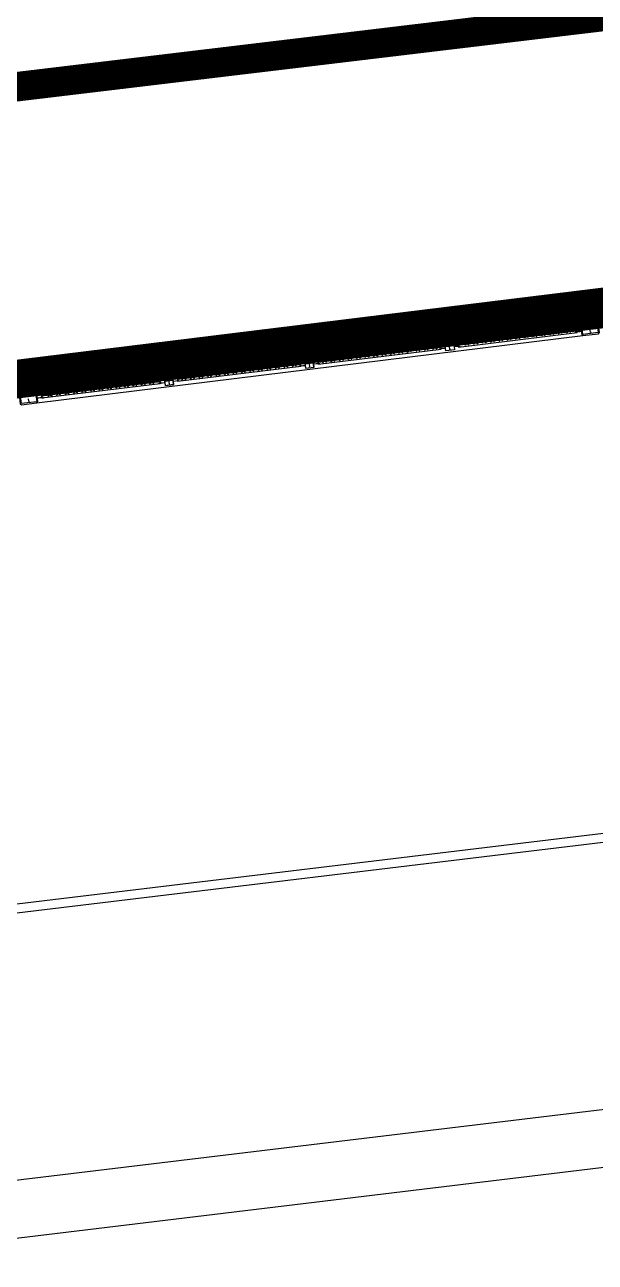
# Model space of a CAD drawing. Extents: x -15449 to 568150, y -1239737 to 53667.
# Drawn here: x 15403.57 to 15406.89, y 7574.14 to 7581.32 of the extents above; entities that cross this region are included whole.
import ezdxf

# ---------------------------------------------------------------- set-up
doc = ezdxf.new("R2010")
doc.units = 0
doc.header["$LTSCALE"] = 8
doc.linetypes.add('X-F10A-LAY-S0-00-ASITE-002$0$HIDDEN', pattern=[0.375, 0.25, -0.125])
doc.layers.get('0').update_dxf_attribs({"color": 1, "linetype": 'CONTINUOUS'})
for name, color, linetype in [('boundary line', 1, 'CONTINUOUS'), ('eric - building setback', 5, 'CONTINUOUS'), ('KEY PLANE', 8, 'CONTINUOUS')]:
    doc.layers.add(name, color=color, linetype=linetype)
doc.layers.add('Title Blocks', color=255, linetype='CONTINUOUS', lineweight=9)

# ---------------------------------------------------------------- blocks, each defined once
blk = doc.blocks.new('key plane')
at = {"linetype": 'X-F10A-LAY-S0-00-ASITE-002$0$HIDDEN', "ltscale": 5, "const_width": 500, "elevation": -113027}
blk.add_lwpolyline([(123788, -35738), (215823, -24423), (263268, -133596), (157602, -146587), (153088, -109886), (136684, -100432), (134424, -98737), (132657, -96683), (131398, -94230), (130751, -91531), (129559, -83103)], close=True, dxfattribs=at)
at = {"layer": 'boundary line', "const_width": 500, "elevation": -113027}
blk.add_lwpolyline([(123788, -35738), (215823, -24423), (263376, -133925), (157602, -146587), (153063, -109864), (138817, -101769), (134424, -98737), (132657, -96683), (131398, -94230), (130751, -91531), (129962, -85953)], close=True, dxfattribs=at)
at = {"layer": 'eric - building setback', "const_width": 500, "elevation": -113027}
blk.add_lwpolyline([(129361, -40090), (212725, -29841), (256115, -129758), (161953, -141031), (157717, -106758), (141477, -97529), (137794, -94988), (136835, -93873), (136121, -92481), (135668, -90595), (134919, -85298)], close=True, dxfattribs=at)
at = {"layer": 'KEY PLANE'}
for p, q in [((206041, -140951, -113046), (215307, -139812, -113046)), ((213217, -140169, -109518), (215227, -139922, -114781)), ((215224, -139898, -109518), (215273, -139891, -111857)), ((215224, -139901, -109518), (215299, -139891, -113027)), ((215230, -139944, -109518), (215304, -139935, -113027)), ((215230, -139947, -109518), (215280, -139941, -111857)), ((215273, -139891, -111857), (215298, -139888, -113027)), ((215280, -139941, -111857), (215304, -139938, -113027)), ((206065, -141149, -113027), (215331, -140010, -113027)), ((213214, -140145, -109518), (213140, -140154, -113027)), ((213214, -140148, -109518), (213140, -140157, -113027)), ((210835, -140462, -109518), (212919, -140206, -114781)), ((210835, -140462, -113027), (212919, -140206, -113027)), ((212916, -140181, -109518), (212991, -140172, -113027)), ((212916, -140181, -113027), (212991, -140172, -113027)), ((212917, -140184, -109518), (212991, -140175, -113027)), ((212917, -140184, -113027), (212991, -140175, -113027)), ((212922, -140228, -109518), (212996, -140219, -113027)), ((212922, -140228, -113027), (212996, -140219, -113027)), ((212922, -140231, -109518), (212997, -140222, -113027)), ((212922, -140231, -113027), (212997, -140222, -113027)), ((213143, -140179, -113027), (212994, -140197, -113027)), ((213220, -140191, -109518), (213145, -140200, -113027)), ((213220, -140194, -109518), (213146, -140203, -113027)), ((210537, -140499, -109518), (208453, -140755, -114781)), ((210537, -140499, -113027), (208453, -140755, -113027)), ((210534, -140474, -109518), (210609, -140465, -113027)), ((210534, -140474, -113027), (210609, -140465, -113027)), ((210534, -140477, -109518), (210609, -140468, -113027)), ((210534, -140477, -113027), (210609, -140468, -113027)), ((210540, -140521, -109518), (210614, -140512, -113027)), ((210540, -140521, -113027), (210614, -140512, -113027)), ((210540, -140524, -109518), (210615, -140515, -113027)), ((210540, -140524, -113027), (210615, -140515, -113027)), ((210612, -140490, -113027), (210760, -140471, -113027)), ((210832, -140438, -109518), (210757, -140447, -113027)), ((210832, -140438, -113027), (210757, -140447, -113027)), ((210832, -140441, -109518), (210758, -140450, -113027)), ((210832, -140441, -113027), (210758, -140450, -113027)), ((210838, -140484, -109518), (210763, -140493, -113027)), ((210838, -140484, -113027), (210763, -140493, -113027)), ((210838, -140487, -109518), (210764, -140496, -113027)), ((210838, -140487, -113027), (210764, -140496, -113027)), ((208155, -140792, -109518), (206145, -141039, -114781)), ((208152, -140767, -109518), (208226, -140758, -113027)), ((208152, -140770, -109518), (208227, -140761, -113027)), ((208230, -140783, -113027), (208378, -140764, -113027)), ((208450, -140730, -109518), (208375, -140740, -113027)), ((208450, -140730, -113027), (208375, -140740, -113027)), ((208450, -140733, -109518), (208376, -140743, -113027)), ((208450, -140733, -113027), (208376, -140743, -113027)), ((208456, -140777, -109518), (208381, -140786, -113027)), ((208456, -140777, -113027), (208381, -140786, -113027)), ((208456, -140780, -109518), (208381, -140789, -113027)), ((208456, -140780, -113027), (208381, -140789, -113027)), ((208158, -140814, -109518), (208232, -140804, -113027)), ((208158, -140817, -109518), (208233, -140807, -113027)), ((206143, -141017, -109518), (206068, -141026, -113027)), ((206093, -141020, -111857), (206068, -141023, -113027)), ((206148, -141061, -109518), (206073, -141070, -113027)), ((206099, -141070, -111857), (206074, -141073, -113027)), ((206142, -141014, -109518), (206093, -141020, -111857)), ((206148, -141064, -109518), (206099, -141070, -111857)), ((159220, -155242, -113027), (240302, -145483, -113027)), ((159220, -155242, -113027), (240302, -145483, -113027)), ((159252, -155389, -113027), (240320, -145632, -113027)), ((159252, -155389, -113027), (240320, -145632, -113027))]:
    blk.add_line(p, q, dxfattribs=at)
for points, elevation in [([(215223, -139887), (213213, -140134), (213221, -140205), (215231, -139957)], -114781), ([(215609, -139958), (215589, -139795), (215569, -139780), (215307, -139812), (215291, -139832), (215311, -139995), (215331, -140010), (215593, -139978)], -113027), ([(215309, -139830), (215571, -139797), (215591, -139960), (215329, -139992)], -113027), ([(213003, -140271), (212985, -140123), (213133, -140104), (213152, -140253)], -113027), ([(212915, -140171), (210831, -140427), (210839, -140497), (212924, -140241)], -114781), ([(212915, -140171), (210831, -140427), (210839, -140497), (212924, -140241)], -113027), ([(208449, -140720), (210533, -140464), (210541, -140534), (208457, -140790)], -114781), ([(208449, -140720), (210533, -140464), (210541, -140534), (208457, -140790)], -113027), ([(210770, -140546), (210751, -140397), (210602, -140415), (210621, -140564)], -113027), ([(206141, -141004), (208151, -140757), (208159, -140827), (206150, -141074)], -114781), ([(208388, -140839), (208369, -140690), (208220, -140708), (208239, -140857)], -113027), ([(206081, -141129), (206061, -140967), (206041, -140951), (205779, -140983), (205763, -141003), (205783, -141166), (205803, -141182), (206065, -141149)], -113027), ([(205781, -141001), (206043, -140969), (206063, -141132), (205801, -141164)], -113027)]:
    blk.add_lwpolyline(points, close=True, dxfattribs=dict(at, elevation=elevation))
at = {"layer": 'KEY PLANE', "ltscale": 0.1}
for points, elevation in [([(214936, -139949), (214912, -139979, -0.414214), (214909, -139979), (214909, -139979), (214939, -139939), (214979, -139970), (214978, -139971, -0.414214), (214975, -139971), (214945, -139948, 0.414214)], -113027), ([(215079, -139931), (215056, -139961, -0.414214), (215053, -139961), (215052, -139961), (215083, -139922), (215123, -139952), (215122, -139953, -0.414214), (215119, -139953), (215089, -139930, 0.414214)], -113027), ([(215228, -139952, 0.414214), (215230, -139950), (215224, -139895, 0.414214), (215221, -139893), (215193, -139896), (215194, -139898), (215221, -139895, -0.414214), (215222, -139895), (215229, -139950, -0.414214), (215228, -139951), (215201, -139954), (215201, -139956)], -114781), ([(213223, -140199, -0.414214), (213220, -140197), (213214, -140142, -0.414214), (213216, -140139), (213243, -140136), (213243, -140138), (213216, -140141, 0.414214), (213215, -140142), (213222, -140196, 0.414214), (213223, -140197), (213250, -140194), (213250, -140196)], -114781), ([(213352, -140144), (213329, -140173, -0.414214), (213326, -140174), (213325, -140173), (213356, -140134), (213396, -140165), (213395, -140165, -0.414214), (213392, -140166), (213362, -140143, 0.414214)], -113027), ([(213496, -140126), (213473, -140156, -0.414214), (213470, -140156), (213469, -140156), (213500, -140116), (213540, -140147), (213539, -140148, -0.414214), (213536, -140148), (213506, -140125, 0.414214)], -113027), ([(213640, -140108), (213617, -140138, -0.414214), (213614, -140138), (213613, -140138), (213644, -140099), (213683, -140129), (213683, -140130, -0.414214), (213680, -140130), (213650, -140107, 0.414214)], -113027), ([(213784, -140091), (213761, -140120, -0.414214), (213758, -140121), (213757, -140120), (213788, -140081), (213827, -140112), (213827, -140112, -0.414214), (213824, -140113), (213794, -140089, 0.414214)], -113027), ([(213928, -140073), (213905, -140103, -0.414214), (213902, -140103), (213901, -140103), (213932, -140063), (213971, -140094), (213971, -140094, -0.414214), (213968, -140095), (213938, -140072, 0.414214)], -113027), ([(214072, -140055), (214049, -140085, -0.414214), (214045, -140085), (214045, -140085), (214076, -140046), (214115, -140076), (214115, -140077, -0.414214), (214111, -140077), (214082, -140054, 0.414214)], -113027), ([(214216, -140038), (214193, -140067, -0.414214), (214189, -140068), (214189, -140067), (214220, -140028), (214259, -140059), (214259, -140059, -0.414214), (214255, -140060), (214226, -140036, 0.414214)], -113027), ([(214360, -140020), (214337, -140050, -0.414214), (214333, -140050), (214333, -140050), (214364, -140010), (214403, -140041), (214403, -140041, -0.414214), (214399, -140042), (214370, -140019, 0.414214)], -113027), ([(214504, -140002), (214481, -140032, -0.414214), (214477, -140032), (214477, -140032), (214508, -139992), (214547, -140023), (214547, -140024, -0.414214), (214543, -140024), (214514, -140001, 0.414214)], -113027), ([(214648, -139984), (214625, -140014, -0.414214), (214621, -140015), (214621, -140014), (214651, -139975), (214691, -140006), (214690, -140006, -0.414214), (214687, -140006), (214657, -139983, 0.414214)], -113027), ([(214792, -139967), (214768, -139996, -0.414214), (214765, -139997), (214765, -139996), (214795, -139957), (214835, -139988), (214834, -139988, -0.414214), (214831, -139989), (214801, -139966, 0.414214)], -113027), ([(211511, -140370), (211488, -140400, -0.414214), (211485, -140400), (211484, -140400), (211515, -140360), (211554, -140391), (211554, -140392, -0.414214), (211551, -140392), (211521, -140369, 0.414214)], -114781), ([(211511, -140370), (211488, -140400, -0.414214), (211485, -140400), (211484, -140400), (211515, -140360), (211554, -140391), (211554, -140392, -0.414214), (211551, -140392), (211521, -140369, 0.414214)], -113027), ([(211655, -140352), (211632, -140382, -0.414214), (211629, -140382), (211628, -140382), (211659, -140343), (211698, -140373), (211698, -140374, -0.414214), (211695, -140374), (211665, -140351, 0.414214)], -114781), ([(211655, -140352), (211632, -140382, -0.414214), (211629, -140382), (211628, -140382), (211659, -140343), (211698, -140373), (211698, -140374, -0.414214), (211695, -140374), (211665, -140351, 0.414214)], -113027), ([(211799, -140335), (211776, -140364, -0.414214), (211773, -140365), (211772, -140364), (211803, -140325), (211842, -140356), (211842, -140356, -0.414214), (211839, -140357), (211809, -140333, 0.414214)], -114781), ([(211799, -140335), (211776, -140364, -0.414214), (211773, -140365), (211772, -140364), (211803, -140325), (211842, -140356), (211842, -140356, -0.414214), (211839, -140357), (211809, -140333, 0.414214)], -113027), ([(211943, -140317), (211920, -140347, -0.414214), (211917, -140347), (211916, -140347), (211947, -140307), (211986, -140338), (211986, -140339, -0.414214), (211982, -140339), (211953, -140316, 0.414214)], -114781), ([(211943, -140317), (211920, -140347, -0.414214), (211917, -140347), (211916, -140347), (211947, -140307), (211986, -140338), (211986, -140339, -0.414214), (211982, -140339), (211953, -140316, 0.414214)], -113027), ([(212087, -140299), (212064, -140329, -0.414214), (212060, -140329), (212060, -140329), (212091, -140290), (212130, -140320), (212130, -140321, -0.414214), (212126, -140321), (212097, -140298, 0.414214)], -114781), ([(212087, -140299), (212064, -140329, -0.414214), (212060, -140329), (212060, -140329), (212091, -140290), (212130, -140320), (212130, -140321, -0.414214), (212126, -140321), (212097, -140298, 0.414214)], -113027), ([(212231, -140282), (212208, -140311, -0.414214), (212204, -140312), (212204, -140311), (212235, -140272), (212274, -140303), (212274, -140303, -0.414214), (212270, -140304), (212241, -140280, 0.414214)], -114781), ([(212231, -140282), (212208, -140311, -0.414214), (212204, -140312), (212204, -140311), (212235, -140272), (212274, -140303), (212274, -140303, -0.414214), (212270, -140304), (212241, -140280, 0.414214)], -113027), ([(212375, -140264), (212352, -140294, -0.414214), (212348, -140294), (212348, -140294), (212379, -140254), (212418, -140285), (212418, -140285, -0.414214), (212414, -140286), (212385, -140263, 0.414214)], -114781), ([(212375, -140264), (212352, -140294, -0.414214), (212348, -140294), (212348, -140294), (212379, -140254), (212418, -140285), (212418, -140285, -0.414214), (212414, -140286), (212385, -140263, 0.414214)], -113027), ([(212519, -140246), (212496, -140276, -0.414214), (212492, -140276), (212492, -140276), (212522, -140236), (212562, -140267), (212562, -140268, -0.414214), (212558, -140268), (212529, -140245, 0.414214)], -114781), ([(212519, -140246), (212496, -140276, -0.414214), (212492, -140276), (212492, -140276), (212522, -140236), (212562, -140267), (212562, -140268, -0.414214), (212558, -140268), (212529, -140245, 0.414214)], -113027), ([(212663, -140229), (212639, -140258, -0.414214), (212636, -140259), (212636, -140258), (212666, -140219), (212706, -140250), (212705, -140250, -0.414214), (212702, -140250), (212672, -140227, 0.414214)], -114781), ([(212663, -140229), (212639, -140258, -0.414214), (212636, -140259), (212636, -140258), (212666, -140219), (212706, -140250), (212705, -140250, -0.414214), (212702, -140250), (212672, -140227, 0.414214)], -113027), ([(212807, -140211), (212783, -140240, -0.414214), (212780, -140241), (212780, -140241), (212810, -140201), (212850, -140232), (212849, -140232, -0.414214), (212846, -140233), (212816, -140210, 0.414214)], -114781), ([(212920, -140236, 0.414214), (212923, -140233), (212916, -140179, 0.414214), (212913, -140177), (212886, -140180), (212886, -140182), (212913, -140178, -0.414214), (212914, -140179), (212921, -140233, -0.414214), (212920, -140235), (212893, -140238), (212893, -140240)], -114781), ([(212920, -140236, 0.414214), (212923, -140233), (212916, -140179, 0.414214), (212913, -140177), (212886, -140180), (212886, -140182), (212913, -140178, -0.414214), (212914, -140179), (212921, -140233, -0.414214), (212920, -140235), (212893, -140238), (212893, -140240)], -113027), ([(209859, -140573), (209888, -140596, 0.414214), (209892, -140596), (209892, -140596), (209853, -140565), (209822, -140604), (209822, -140605, 0.414214), (209826, -140604), (209849, -140574, -0.414214)], -114781), ([(209859, -140573), (209888, -140596, 0.414214), (209892, -140596), (209892, -140596), (209853, -140565), (209822, -140604), (209822, -140605, 0.414214), (209826, -140604), (209849, -140574, -0.414214)], -113027), ([(210003, -140556), (210032, -140579, 0.414214), (210036, -140578), (210036, -140578), (209997, -140547), (209966, -140586), (209966, -140587, 0.414214), (209970, -140586), (209993, -140557, -0.414214)], -114781), ([(210003, -140556), (210032, -140579, 0.414214), (210036, -140578), (210036, -140578), (209997, -140547), (209966, -140586), (209966, -140587, 0.414214), (209970, -140586), (209993, -140557, -0.414214)], -113027), ([(210146, -140538), (210176, -140561, 0.414214), (210179, -140561), (210180, -140560), (210140, -140529), (210110, -140569), (210110, -140569, 0.414214), (210113, -140569), (210137, -140539, -0.414214)], -114781), ([(210146, -140538), (210176, -140561, 0.414214), (210179, -140561), (210180, -140560), (210140, -140529), (210110, -140569), (210110, -140569, 0.414214), (210113, -140569), (210137, -140539, -0.414214)], -113027), ([(210290, -140520), (210320, -140543, 0.414214), (210323, -140543), (210324, -140542), (210284, -140512), (210254, -140551), (210254, -140551, 0.414214), (210257, -140551), (210281, -140521, -0.414214)], -114781), ([(210290, -140520), (210320, -140543, 0.414214), (210323, -140543), (210324, -140542), (210284, -140512), (210254, -140551), (210254, -140551, 0.414214), (210257, -140551), (210281, -140521, -0.414214)], -113027), ([(210434, -140502), (210464, -140526, 0.414214), (210467, -140525), (210468, -140525), (210428, -140494), (210397, -140533), (210398, -140534, 0.414214), (210401, -140533), (210424, -140504, -0.414214)], -114781), ([(210434, -140502), (210464, -140526, 0.414214), (210467, -140525), (210468, -140525), (210428, -140494), (210397, -140533), (210398, -140534, 0.414214), (210401, -140533), (210424, -140504, -0.414214)], -113027), ([(210538, -140529, 0.414214), (210541, -140526), (210534, -140472, 0.414214), (210531, -140469), (210504, -140473), (210504, -140474), (210531, -140471, -0.414214), (210532, -140472), (210539, -140526, -0.414214), (210538, -140527), (210511, -140531), (210511, -140532)], -114781), ([(210538, -140529, 0.414214), (210541, -140526), (210534, -140472, 0.414214), (210531, -140469), (210504, -140473), (210504, -140474), (210531, -140471, -0.414214), (210532, -140472), (210539, -140526, -0.414214), (210538, -140527), (210511, -140531), (210511, -140532)], -113027), ([(210841, -140492, -0.414214), (210838, -140490), (210832, -140435, -0.414214), (210834, -140432), (210861, -140429), (210861, -140430), (210834, -140434, 0.414214), (210833, -140435), (210840, -140489, 0.414214), (210841, -140490), (210868, -140487), (210868, -140488)], -114781), ([(210841, -140492, -0.414214), (210838, -140490), (210832, -140435, -0.414214), (210834, -140432), (210861, -140429), (210861, -140430), (210834, -140434, 0.414214), (210833, -140435), (210840, -140489, 0.414214), (210841, -140490), (210868, -140487), (210868, -140488)], -113027), ([(210936, -140441), (210912, -140470, -0.414214), (210909, -140471), (210909, -140471), (210939, -140431), (210979, -140462), (210978, -140462, -0.414214), (210975, -140463), (210945, -140440, 0.414214)], -114781), ([(210936, -140441), (210912, -140470, -0.414214), (210909, -140471), (210909, -140471), (210939, -140431), (210979, -140462), (210978, -140462, -0.414214), (210975, -140463), (210945, -140440, 0.414214)], -113027), ([(211080, -140423), (211056, -140453, -0.414214), (211053, -140453), (211053, -140453), (211083, -140413), (211123, -140444), (211122, -140445, -0.414214), (211119, -140445), (211089, -140422, 0.414214)], -114781), ([(211080, -140423), (211056, -140453, -0.414214), (211053, -140453), (211053, -140453), (211083, -140413), (211123, -140444), (211122, -140445, -0.414214), (211119, -140445), (211089, -140422, 0.414214)], -113027), ([(211223, -140405), (211200, -140435, -0.414214), (211197, -140436), (211196, -140435), (211227, -140396), (211267, -140427), (211266, -140427, -0.414214), (211263, -140427), (211233, -140404, 0.414214)], -114781), ([(211223, -140405), (211200, -140435, -0.414214), (211197, -140436), (211196, -140435), (211227, -140396), (211267, -140427), (211266, -140427, -0.414214), (211263, -140427), (211233, -140404, 0.414214)], -113027), ([(211367, -140388), (211344, -140417, -0.414214), (211341, -140418), (211340, -140417), (211371, -140378), (211411, -140409), (211410, -140409, -0.414214), (211407, -140410), (211377, -140387, 0.414214)], -114781), ([(211367, -140388), (211344, -140417, -0.414214), (211341, -140418), (211340, -140417), (211371, -140378), (211411, -140409), (211410, -140409, -0.414214), (211407, -140410), (211377, -140387, 0.414214)], -113027), ([(208017, -140800), (208047, -140823, 0.414214), (208050, -140822), (208051, -140822), (208011, -140791), (207981, -140830), (207981, -140831, 0.414214), (207985, -140830), (208008, -140801, -0.414214)], -113027), ([(208156, -140822, 0.414214), (208158, -140819), (208152, -140765, 0.414214), (208149, -140762), (208122, -140766), (208122, -140767), (208149, -140764, -0.414214), (208150, -140765), (208157, -140819, -0.414214), (208156, -140820), (208129, -140824), (208129, -140825)], -114781), ([(208459, -140785, -0.414214), (208456, -140782), (208450, -140728, -0.414214), (208452, -140725), (208479, -140722), (208479, -140723), (208452, -140727, 0.414214), (208451, -140728), (208458, -140782, 0.414214), (208459, -140783), (208486, -140780), (208486, -140781)], -114781), ([(208459, -140785, -0.414214), (208456, -140782), (208450, -140728, -0.414214), (208452, -140725), (208479, -140722), (208479, -140723), (208452, -140727, 0.414214), (208451, -140728), (208458, -140782, 0.414214), (208459, -140783), (208486, -140780), (208486, -140781)], -113027), ([(208563, -140732), (208593, -140756, 0.414214), (208596, -140755), (208597, -140755), (208557, -140724), (208527, -140763), (208527, -140764, 0.414214), (208530, -140763), (208554, -140734, -0.414214)], -114781), ([(208707, -140715), (208737, -140738, 0.414214), (208740, -140738), (208741, -140737), (208701, -140706), (208670, -140746), (208671, -140746, 0.414214), (208674, -140746), (208697, -140716, -0.414214)], -114781), ([(208707, -140715), (208737, -140738, 0.414214), (208740, -140738), (208741, -140737), (208701, -140706), (208670, -140746), (208671, -140746, 0.414214), (208674, -140746), (208697, -140716, -0.414214)], -113027), ([(208851, -140697), (208881, -140720, 0.414214), (208884, -140720), (208885, -140719), (208845, -140689), (208814, -140728), (208815, -140728, 0.414214), (208818, -140728), (208841, -140698, -0.414214)], -114781), ([(208851, -140697), (208881, -140720, 0.414214), (208884, -140720), (208885, -140719), (208845, -140689), (208814, -140728), (208815, -140728, 0.414214), (208818, -140728), (208841, -140698, -0.414214)], -113027), ([(208995, -140679), (209025, -140703, 0.414214), (209028, -140702), (209028, -140702), (208989, -140671), (208958, -140710), (208959, -140711, 0.414214), (208962, -140710), (208985, -140681, -0.414214)], -114781), ([(208995, -140679), (209025, -140703, 0.414214), (209028, -140702), (209028, -140702), (208989, -140671), (208958, -140710), (208959, -140711, 0.414214), (208962, -140710), (208985, -140681, -0.414214)], -113027), ([(209139, -140662), (209169, -140685, 0.414214), (209172, -140684), (209172, -140684), (209133, -140653), (209102, -140693), (209103, -140693, 0.414214), (209106, -140693), (209129, -140663, -0.414214)], -114781), ([(209139, -140662), (209169, -140685, 0.414214), (209172, -140684), (209172, -140684), (209133, -140653), (209102, -140693), (209103, -140693, 0.414214), (209106, -140693), (209129, -140663, -0.414214)], -113027), ([(209283, -140644), (209313, -140667, 0.414214), (209316, -140667), (209316, -140666), (209277, -140636), (209246, -140675), (209247, -140675, 0.414214), (209250, -140675), (209273, -140645, -0.414214)], -114781), ([(209283, -140644), (209313, -140667, 0.414214), (209316, -140667), (209316, -140666), (209277, -140636), (209246, -140675), (209247, -140675, 0.414214), (209250, -140675), (209273, -140645, -0.414214)], -113027), ([(209427, -140626), (209457, -140649, 0.414214), (209460, -140649), (209460, -140649), (209421, -140618), (209390, -140657), (209391, -140658, 0.414214), (209394, -140657), (209417, -140628, -0.414214)], -114781), ([(209427, -140626), (209457, -140649, 0.414214), (209460, -140649), (209460, -140649), (209421, -140618), (209390, -140657), (209391, -140658, 0.414214), (209394, -140657), (209417, -140628, -0.414214)], -113027), ([(209571, -140609), (209600, -140632, 0.414214), (209604, -140631), (209604, -140631), (209565, -140600), (209534, -140640), (209534, -140640, 0.414214), (209538, -140639), (209561, -140610, -0.414214)], -114781), ([(209571, -140609), (209600, -140632, 0.414214), (209604, -140631), (209604, -140631), (209565, -140600), (209534, -140640), (209534, -140640, 0.414214), (209538, -140639), (209561, -140610, -0.414214)], -113027), ([(209715, -140591), (209744, -140614, 0.414214), (209748, -140614), (209748, -140613), (209709, -140582), (209678, -140622), (209678, -140622, 0.414214), (209682, -140622), (209705, -140592, -0.414214)], -114781), ([(209715, -140591), (209744, -140614, 0.414214), (209748, -140614), (209748, -140613), (209709, -140582), (209678, -140622), (209678, -140622, 0.414214), (209682, -140622), (209705, -140592, -0.414214)], -113027), ([(206434, -140994), (206464, -141017, 0.414214), (206467, -141017), (206468, -141016), (206428, -140986), (206398, -141025), (206398, -141025, 0.414214), (206401, -141025), (206425, -140995, -0.414214)], -113027), ([(206578, -140977), (206608, -141000, 0.414214), (206611, -140999), (206612, -140999), (206572, -140968), (206542, -141007), (206542, -141008, 0.414214), (206545, -141007), (206568, -140978, -0.414214)], -113027), ([(206722, -140959), (206752, -140982, 0.414214), (206755, -140982), (206756, -140981), (206716, -140950), (206685, -140990), (206686, -140990, 0.414214), (206689, -140990), (206712, -140960, -0.414214)], -113027), ([(206866, -140941), (206896, -140964, 0.414214), (206899, -140964), (206900, -140963), (206860, -140933), (206829, -140972), (206830, -140972, 0.414214), (206833, -140972), (206856, -140942, -0.414214)], -113027), ([(207010, -140923), (207040, -140947, 0.414214), (207043, -140946), (207043, -140946), (207004, -140915), (206973, -140954), (206974, -140955, 0.414214), (206977, -140954), (207000, -140925, -0.414214)], -113027), ([(207154, -140906), (207184, -140929, 0.414214), (207187, -140928), (207187, -140928), (207148, -140897), (207117, -140937), (207118, -140937, 0.414214), (207121, -140937), (207144, -140907, -0.414214)], -113027), ([(207298, -140888), (207328, -140911, 0.414214), (207331, -140911), (207331, -140910), (207292, -140880), (207261, -140919), (207262, -140919, 0.414214), (207265, -140919), (207288, -140889, -0.414214)], -113027), ([(207442, -140870), (207471, -140894, 0.414214), (207475, -140893), (207475, -140893), (207436, -140862), (207405, -140901), (207405, -140902, 0.414214), (207409, -140901), (207432, -140872, -0.414214)], -113027), ([(207586, -140853), (207615, -140876, 0.414214), (207619, -140875), (207619, -140875), (207580, -140844), (207549, -140884), (207549, -140884, 0.414214), (207553, -140884), (207576, -140854, -0.414214)], -113027), ([(207730, -140835), (207759, -140858, 0.414214), (207763, -140858), (207763, -140857), (207724, -140826), (207693, -140866), (207693, -140866, 0.414214), (207697, -140866), (207720, -140836, -0.414214)], -113027), ([(207874, -140817), (207903, -140840, 0.414214), (207907, -140840), (207907, -140840), (207868, -140809), (207837, -140848), (207837, -140849, 0.414214), (207841, -140848), (207864, -140819, -0.414214)], -113027), ([(206151, -141068, -0.414214), (206149, -141066), (206142, -141012, -0.414214), (206144, -141009), (206171, -141005), (206172, -141007), (206144, -141010, 0.414214), (206143, -141011), (206150, -141066, 0.414214), (206151, -141067), (206178, -141063), (206179, -141065)], -114781), ([(206290, -141012), (206320, -141035, 0.414214), (206323, -141035), (206324, -141034), (206284, -141003), (206254, -141043), (206254, -141043, 0.414214), (206258, -141043), (206281, -141013, -0.414214)], -113027)]:
    blk.add_lwpolyline(points, format="xyb", close=True, dxfattribs=dict(at, elevation=elevation))
at = {"layer": 'KEY PLANE', "elevation": -113027}
for points in [[(215291, -139832), (215309, -139830), (215307, -139812)], [(215454, -139841), (215442, -139832), (215448, -139877)], [(215467, -139947), (215458, -139958), (215452, -139913)], [(213067, -140138), (213056, -140129), (213061, -140174)], [(215331, -140010), (215329, -139992), (215311, -139995)], [(213079, -140237), (213070, -140248), (213065, -140203)], [(210675, -140432), (210684, -140420), (210689, -140465)], [(210687, -140531), (210698, -140540), (210693, -140495)], [(208293, -140724), (208302, -140713), (208307, -140758)], [(208305, -140824), (208316, -140832), (208311, -140788)], [(206041, -140951), (206043, -140969), (206061, -140967)], [(205925, -141012), (205914, -141003), (205920, -141048)], [(205938, -141118), (205930, -141129), (205924, -141085)], [(206081, -141129), (206063, -141132), (206065, -141149)]]:
    blk.add_lwpolyline(points, dxfattribs=at)
at = {"layer": 'KEY PLANE', "ltscale": 0.2, "elevation": -113027}
for points in [[(213005, -140268), (212988, -140125), (213131, -140108), (213148, -140250)], [(210766, -140543), (210749, -140400), (210606, -140418), (210623, -140561)], [(208384, -140836), (208367, -140693), (208224, -140711), (208241, -140854)]]:
    blk.add_lwpolyline(points, close=True, dxfattribs=at)
at = {"layer": 'KEY PLANE', "elevation": -113027}
blk.add_lwpolyline([(240857, -150100, -1), (240974, -151062), (159909, -160847, -1), (159790, -159857), (240857, -150100)], format="xyb", dxfattribs=at)

msp = doc.modelspace()

# ---------------------------------------------------------------- block references
at = {"layer": 'Title Blocks', "xscale": 0.0003423013878597064, "yscale": 0.0003423013878597064, "zscale": 0.0003423013878597064}
msp.add_blockref('key plane', (15333.1067, 7627.4397), dxfattribs=at)

doc.saveas('drawing.dxf')
